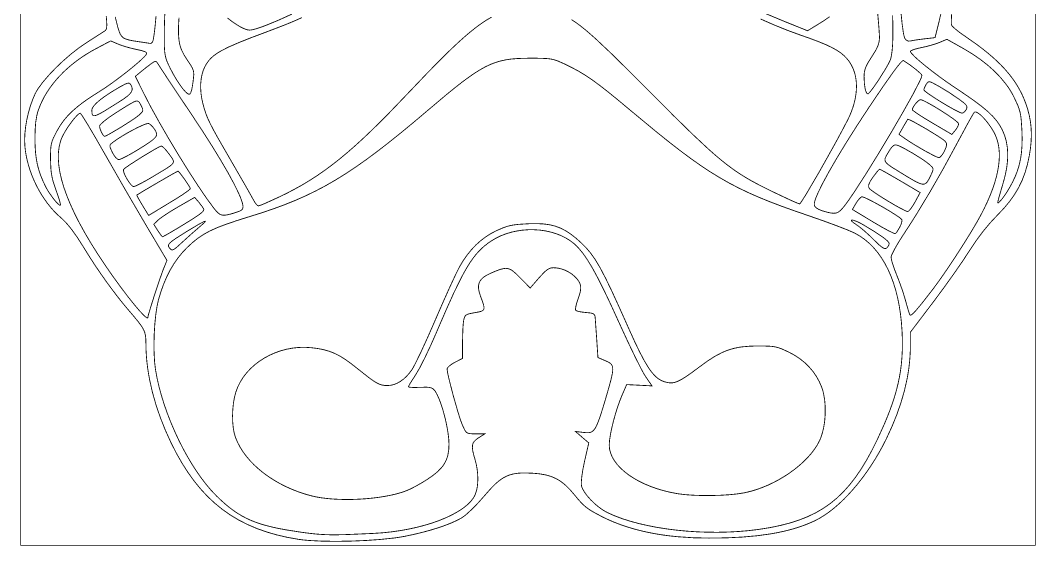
# Model space of a CAD drawing. Extents: x 0.7 to 10.2, y 2.9 to 23.1.
# Drawn here: x 0.7 to 10.23, y 13.28 to 18.21 of the extents above; entities that cross this region are included whole.
import ezdxf

# ---------------------------------------------------------------- set-up
doc = ezdxf.new("R2010")
doc.units = 0
doc.layers.get('0').update_dxf_attribs({"linetype": 'CONTINUOUS'})

msp = doc.modelspace()

# ---------------------------------------------------------------- linework, layer by layer
at = {"color": 1, "const_width": 0.00787}
for points in [[(0.70421, 23.1358), (0.70421, 13.2875), (10.2264, 13.2875), (10.2264, 23.1358), (0.70421, 23.1358)], [(1.54829, 18.0185), (1.41347, 17.9472), (1.36415, 17.92), (1.31657, 17.8913), (1.27078, 17.861), (1.22683, 17.8294), (1.18484, 17.7965), (1.14486, 17.7626), (1.10693, 17.7274), (1.07118, 17.6913), (1.0376, 17.654), (1.00635, 17.6158), (0.97743, 17.5769), (0.9509, 17.5372), (0.92692, 17.4968), (0.90549, 17.4558), (0.88672, 17.4144), (0.87066, 17.3724), (0.86236, 17.3463), (0.85541, 17.3185), (0.84516, 17.2572), (0.83952, 17.1843), (0.83789, 17.0958), (0.8393, 17.03), (0.84332, 16.9694), (0.85032, 16.9132), (0.86046, 16.8596), (0.87408, 16.8079), (0.89149, 16.7564), (0.91292, 16.7042), (0.93869, 16.6499), (0.95486, 16.6206), (0.97428, 16.5897), (1.01704, 16.531), (1.03743, 16.5069), (1.05512, 16.4886), (1.06868, 16.4782), (1.07346, 16.4765), (1.07661, 16.4775), (1.07726, 16.4818), (1.0759, 16.4911), (1.06782, 16.5222), (1.05382, 16.5663), (1.03516, 16.6186), (1.01085, 16.6904), (1.00212, 16.7235), (0.99539, 16.756), (0.9904, 16.7892), (0.98693, 16.8244), (0.98389, 16.9056), (0.98465, 16.9928), (0.98725, 17.0251), (0.99208, 17.0535), (0.99962, 17.0801), (1.01052, 17.1074), (1.04438, 17.1739), (1.07384, 17.2237), (1.10699, 17.2706), (1.1448, 17.3154), (1.1881, 17.359), (1.2379, 17.4022), (1.29508, 17.4461), (1.36057, 17.4913), (1.43522, 17.5388), (1.49696, 17.5786), (1.56538, 17.6264), (1.63633, 17.6789), (1.70568, 17.7324), (1.76926, 17.784), (1.82297, 17.8304), (1.86253, 17.8681), (1.87576, 17.8826), (1.8839, 17.8937), (1.88612, 17.9001), (1.88499, 17.9061), (1.88021, 17.9115), (1.87153, 17.9168), (1.84164, 17.9271), (1.79329, 17.9379), (1.74724, 17.9482), (1.69894, 17.9611), (1.65419, 17.975), (1.6186, 17.9883), (1.54829, 18.0185)], [(9.39703, 18.0338), (9.32975, 18.0051), (9.29542, 17.9922), (9.25163, 17.9787), (9.20404, 17.9661), (9.15831, 17.9561), (9.11783, 17.9469), (9.08475, 17.9372), (9.06233, 17.9279), (9.05626, 17.9239), (9.05414, 17.9204), (9.05675, 17.9132), (9.06435, 17.9024), (9.09299, 17.8722), (9.13699, 17.8324), (9.19331, 17.7854), (9.25879, 17.7337), (9.3304, 17.6799), (9.40517, 17.6264), (9.47993, 17.5756), (9.57769, 17.51), (9.65956, 17.4524), (9.72732, 17.4011), (9.78276, 17.3544), (9.82775, 17.3108), (9.86404, 17.2686), (9.89339, 17.2263), (9.91764, 17.1821), (9.93896, 17.1311), (9.95443, 17.0772), (9.96414, 17.0201), (9.96804, 16.96), (9.96614, 16.8968), (9.9585, 16.8304), (9.94504, 16.761), (9.92578, 16.6882), (9.88894, 16.5633), (9.87933, 16.5274), (9.87537, 16.5064), (9.87549, 16.5008), (9.87696, 16.4985), (9.87972, 16.4989), (9.88385, 16.5018), (9.91297, 16.5342), (9.93528, 16.5635), (9.96153, 16.6033), (9.98856, 16.6483), (10.013, 16.6932), (10.0384, 16.7472), (10.0593, 16.8011), (10.0759, 16.8561), (10.0884, 16.9132), (10.097, 16.9733), (10.1018, 17.0375), (10.1031, 17.1067), (10.1009, 17.1818), (10.0943, 17.28), (10.0895, 17.3179), (10.0829, 17.3514), (10.0738, 17.3832), (10.0618, 17.4156), (10.0264, 17.4921), (10.0098, 17.5235), (9.99138, 17.5547), (9.97097, 17.5857), (9.94878, 17.6164), (9.89903, 17.6765), (9.84244, 17.7351), (9.77935, 17.7915), (9.71007, 17.8456), (9.63504, 17.8969), (9.55453, 17.9453), (9.39703, 18.0338)], [(1.97021, 17.8269), (1.96349, 17.8258), (1.95508, 17.8221), (1.93099, 17.8064), (1.88493, 17.7718), (1.83419, 17.731), (1.78011, 17.6856), (1.85883, 17.5265), (1.92426, 17.4003), (2.00319, 17.2575), (2.09125, 17.105), (2.18419, 16.9503), (2.27761, 16.8), (2.36719, 16.6617), (2.44868, 16.5419), (2.51768, 16.4482), (2.53803, 16.4232), (2.55615, 16.4047), (2.57378, 16.3921), (2.59256, 16.3851), (2.61415, 16.3833), (2.64025, 16.3864), (2.67253, 16.3939), (2.71267, 16.4056), (2.75444, 16.4199), (2.76844, 16.4267), (2.77854, 16.4336), (2.78521, 16.4414), (2.78896, 16.4503), (2.79021, 16.4607), (2.78956, 16.4732), (2.78543, 16.4947), (2.77729, 16.5214), (2.76519, 16.5533), (2.74929, 16.59), (2.70665, 16.6771), (2.65044, 16.7807), (2.58165, 16.899), (2.50136, 17.0303), (2.41058, 17.1726), (2.31044, 17.3242), (2.09407, 17.6475), (1.99283, 17.8021), (1.98122, 17.8203), (1.97597, 17.825), (1.97021, 17.8269)], [(5.54497, 17.8561), (5.47575, 17.8561), (5.41476, 17.8551), (5.3585, 17.8526), (5.30599, 17.8481), (5.25624, 17.8408), (5.20833, 17.8304), (5.16135, 17.8165), (5.11431, 17.7985), (5.06629, 17.776), (5.01633, 17.7483), (4.96349, 17.7153), (4.90679, 17.6761), (4.84532, 17.6307), (4.77815, 17.5781), (4.70432, 17.5182), (4.53293, 17.374), (4.40229, 17.2636), (4.27983, 17.1625), (4.1645, 17.0699), (4.05528, 16.9851), (3.95122, 16.9079), (3.85129, 16.8374), (3.7545, 16.7731), (3.65983, 16.7143), (3.56629, 16.6604), (3.47282, 16.6111), (3.37853, 16.5654), (3.28233, 16.5228), (3.18321, 16.4829), (3.08018, 16.4449), (2.97228, 16.4082), (2.8585, 16.3724), (2.73622, 16.3342), (2.63482, 16.2999), (2.55063, 16.2678), (2.48019, 16.2361), (2.41992, 16.2031), (2.36621, 16.1669), (2.31554, 16.1261), (2.26432, 16.0785), (2.22006, 16.0318), (2.17904, 15.9811), (2.14122, 15.9268), (2.1065, 15.8683), (2.07482, 15.8057), (2.04617, 15.7389), (2.0204, 15.6676), (1.99756, 15.5919), (1.98324, 15.5274), (1.97163, 15.4499), (1.96294, 15.3633), (1.95731, 15.2718), (1.95497, 15.1793), (1.956, 15.0897), (1.96067, 15.0072), (1.96907, 14.9354), (1.98367, 14.8558), (2.00233, 14.7746), (2.02474, 14.6922), (2.05067, 14.609), (2.07981, 14.5257), (2.11203, 14.4428), (2.14697, 14.3606), (2.1844, 14.28), (2.22407, 14.2011), (2.26574, 14.125), (2.30914, 14.0517), (2.354, 13.9819), (2.40013, 13.9162), (2.44715, 13.8551), (2.49496, 13.7991), (2.54318, 13.7487), (2.58333, 13.7103), (2.6225, 13.6753), (2.66124, 13.6432), (2.69988, 13.614), (2.73904, 13.5875), (2.77914, 13.5633), (2.82064, 13.5413), (2.86404, 13.5214), (2.90989, 13.5032), (2.95856, 13.4867), (3.01058, 13.4716), (3.0664, 13.4576), (3.12657, 13.4447), (3.19157, 13.4325), (3.33778, 13.4096), (3.4101, 13.4), (3.47532, 13.3928), (3.53879, 13.3882), (3.60585, 13.3859), (3.68186, 13.3859), (3.77219, 13.3881), (4.01719, 13.3988), (4.10238, 13.4046), (4.18631, 13.4134), (4.26839, 13.4252), (4.34831, 13.4397), (4.42557, 13.4568), (4.49968, 13.4763), (4.57026, 13.4979), (4.63678, 13.5217), (4.69889, 13.5474), (4.75603, 13.5747), (4.80783, 13.6035), (4.85385, 13.6337), (4.89356, 13.6651), (4.9266, 13.6975), (4.95242, 13.7307), (4.96251, 13.7476), (4.97065, 13.7647), (4.98128, 13.7964), (4.98882, 13.8327), (4.99322, 13.8724), (4.99451, 13.9147), (4.99268, 13.9586), (4.98774, 14.0031), (4.97971, 14.0471), (4.96864, 14.0899), (4.95578, 14.1347), (4.94732, 14.1714), (4.94342, 14.2011), (4.94433, 14.2254), (4.95025, 14.2456), (4.96143, 14.2629), (4.97797, 14.2787), (5.00011, 14.2944), (5.05903, 14.3322), (4.97233, 14.3324), (4.92182, 14.334), (4.905, 14.3374), (4.89193, 14.3438), (4.88108, 14.354), (4.8711, 14.3693), (4.84814, 14.4189), (4.83154, 14.4632), (4.81049, 14.5287), (4.76324, 14.6928), (4.72282, 14.8503), (4.71035, 14.9081), (4.70572, 14.9413), (4.70719, 14.9469), (4.71143, 14.9539), (4.727, 14.9697), (4.75006, 14.9868), (4.77815, 15.0031), (4.85064, 15.0401), (4.85064, 15.1915), (4.85389, 15.3147), (4.85742, 15.3649), (4.86176, 15.3983), (4.86567, 15.4154), (4.87039, 15.4289), (4.87685, 15.4394), (4.88585, 15.4476), (4.89839, 15.454), (4.91531, 15.4594), (4.96593, 15.4693), (5.00011, 15.4753), (5.02522, 15.4817), (5.04199, 15.4901), (5.04736, 15.4956), (5.05089, 15.5022), (5.05257, 15.5101), (5.05257, 15.5199), (5.04758, 15.5444), (5.03662, 15.5779), (5.02018, 15.6218), (5.00749, 15.6611), (5.00119, 15.6957), (5.00054, 15.7114), (5.00157, 15.7263), (5.00433, 15.7401), (5.0089, 15.7532), (5.01519, 15.7656), (5.02333, 15.7774), (5.03326, 15.7885), (5.04514, 15.7992), (5.07454, 15.819), (5.11182, 15.8378), (5.16456, 15.8604), (5.20682, 15.8758), (5.24132, 15.8839), (5.25651, 15.8849), (5.27072, 15.8839), (5.28435, 15.8808), (5.29775, 15.8757), (5.31114, 15.8683), (5.32497, 15.8587), (5.35519, 15.8328), (5.39106, 15.7974), (5.48589, 15.7007), (5.56853, 15.7958), (5.61068, 15.8415), (5.62842, 15.8581), (5.64453, 15.8708), (5.65956, 15.8801), (5.67393, 15.8864), (5.68815, 15.8899), (5.70269, 15.8908), (5.72879, 15.8896), (5.7551, 15.8856), (5.78136, 15.879), (5.80713, 15.87), (5.83214, 15.8586), (5.85601, 15.8453), (5.87836, 15.83), (5.89893, 15.8128), (5.9221, 15.7894), (5.93961, 15.7671), (5.95167, 15.745), (5.95844, 15.7218), (5.96001, 15.6968), (5.95665, 15.6688), (5.94851, 15.6368), (5.93571, 15.6001), (5.92285, 15.5621), (5.9145, 15.5287), (5.91135, 15.5038), (5.91194, 15.4956), (5.91417, 15.4908), (5.92622, 15.4849), (5.94835, 15.479), (5.97743, 15.4742), (6.01019, 15.4708), (6.051, 15.4665), (6.06543, 15.4633), (6.07644, 15.4592), (6.08453, 15.4539), (6.09011, 15.4472), (6.09358, 15.439), (6.09538, 15.4289), (6.11029, 15.2206), (6.12164, 15.0483), (6.19276, 15.0181), (6.2225, 15.0042), (6.23415, 14.9968), (6.24371, 14.9887), (6.25114, 14.9794), (6.25651, 14.9683), (6.25971, 14.9551), (6.26079, 14.9392), (6.25976, 14.9203), (6.25662, 14.8976), (6.24403, 14.8399), (6.22299, 14.7624), (6.19353, 14.6614), (6.16271, 14.559), (6.13721, 14.4804), (6.11518, 14.4228), (6.10482, 14.4011), (6.09461, 14.3833), (6.08431, 14.3694), (6.07357, 14.3589), (6.06228, 14.3513), (6.05013, 14.3463), (6.03689, 14.3438), (6.02235, 14.3429), (5.98822, 14.3456), (5.91058, 14.355), (5.97314, 14.3012), (6.03569, 14.2476), (5.99588, 14.0744), (5.9809, 14.0013), (5.9706, 13.9349), (5.96571, 13.8813), (5.9656, 13.8611), (5.96712, 13.8463), (5.97108, 13.8323), (5.97749, 13.8169), (5.99685, 13.7836), (6.02354, 13.7479), (6.05604, 13.7117), (6.09272, 13.6764), (6.13189, 13.6438), (6.17204, 13.6155), (6.21158, 13.5933), (6.27647, 13.5645), (6.34711, 13.5379), (6.42296, 13.5136), (6.50347, 13.4918), (6.58811, 13.4723), (6.67626, 13.4553), (6.76742, 13.4409), (6.86094, 13.429), (6.95643, 13.4199), (7.05322, 13.4135), (7.15076, 13.4099), (7.24858, 13.4093), (7.34603, 13.4115), (7.4426, 13.4167), (7.53771, 13.4249), (7.63081, 13.4362), (7.73514, 13.4528), (7.83279, 13.4729), (7.92432, 13.4965), (8.01004, 13.524), (8.0905, 13.5559), (8.16596, 13.5923), (8.23703, 13.6338), (8.30399, 13.6804), (8.36735, 13.7327), (8.42746, 13.7908), (8.48486, 13.8551), (8.53987, 13.9261), (8.59293, 14.0038), (8.64453, 14.0888), (8.69504, 14.1812), (8.7449, 14.2815), (8.81011, 14.425), (8.83832, 14.4925), (8.86367, 14.5578), (8.88628, 14.6211), (8.90625, 14.6829), (8.92361, 14.7435), (8.93842, 14.8031), (8.95085, 14.8621), (8.96094, 14.921), (8.96869, 14.98), (8.97428, 15.0394), (8.97775, 15.0997), (8.97922, 15.1614), (8.97874, 15.2244), (8.97635, 15.2894), (8.97043, 15.3746), (8.96137, 15.4567), (8.94917, 15.5354), (8.93392, 15.6107), (8.91569, 15.6828), (8.89447, 15.751), (8.87033, 15.8157), (8.84332, 15.8767), (8.81347, 15.9336), (8.78082, 15.9868), (8.7455, 16.0358), (8.70742, 16.0807), (8.66678, 16.1212), (8.62349, 16.1575), (8.57769, 16.1894), (8.52935, 16.2167), (8.46397, 16.2453), (8.36003, 16.2857), (8.23193, 16.3326), (8.09386, 16.3807), (7.9655, 16.4249), (7.84711, 16.4672), (7.73725, 16.509), (7.63444, 16.5508), (7.53733, 16.5935), (7.44433, 16.6379), (7.35411, 16.6849), (7.26519, 16.7354), (7.17611, 16.7901), (7.08544, 16.8503), (6.99169, 16.9162), (6.8935, 16.9892), (6.78939, 17.07), (6.6779, 17.1592), (6.42697, 17.3669), (6.31603, 17.4594), (6.22185, 17.5361), (6.14094, 17.5992), (6.06982, 17.6515), (6.00499, 17.6951), (5.94293, 17.7328), (5.88015, 17.7669), (5.81315, 17.8), (5.74924, 17.8286), (5.72217, 17.8383), (5.69531, 17.8456), (5.66644, 17.8504), (5.63325, 17.8536), (5.54497, 17.8561)], [(8.98757, 17.8344), (8.98286, 17.8328), (8.97607, 17.8276), (8.95649, 17.8071), (8.92865, 17.7729), (8.89253, 17.7247), (8.79471, 17.5862), (8.66217, 17.3901), (8.5529, 17.2235), (8.45335, 17.0661), (8.36507, 16.921), (8.28982, 16.7908), (8.22917, 16.679), (8.18489, 16.5882), (8.16943, 16.5515), (8.15864, 16.5214), (8.15278, 16.4979), (8.15201, 16.4817), (8.1544, 16.4732), (8.1589, 16.465), (8.16553, 16.4574), (8.17426, 16.4499), (8.19792, 16.4363), (8.22971, 16.4243), (8.27317, 16.4117), (8.30821, 16.404), (8.33686, 16.4017), (8.34939, 16.4028), (8.36106, 16.4054), (8.37207, 16.4097), (8.38276, 16.4158), (8.40397, 16.4336), (8.4266, 16.4592), (8.45269, 16.4933), (8.4916, 16.5482), (8.53711, 16.6157), (8.6429, 16.7801), (8.76004, 16.9696), (8.87842, 17.1672), (8.98796, 17.3556), (9.0785, 17.5178), (9.14008, 17.6367), (9.15679, 17.6746), (9.16243, 17.6953), (9.15788, 17.7035), (9.14546, 17.7167), (9.10292, 17.7533), (9.04688, 17.7957), (8.98926, 17.834), (8.98757, 17.8344)], [(9.22993, 17.6357), (9.22222, 17.6339), (9.21576, 17.6293), (9.20313, 17.6119), (9.18744, 17.5817), (9.18272, 17.5685), (9.18099, 17.5587), (9.18463, 17.5531), (9.19493, 17.5438), (9.23199, 17.5164), (9.28494, 17.4814), (9.34674, 17.4428), (9.4101, 17.4051), (9.46789, 17.3728), (9.51297, 17.3499), (9.52849, 17.3435), (9.53814, 17.3411), (9.54818, 17.3436), (9.55914, 17.3508), (9.56976, 17.3617), (9.57872, 17.3751), (9.58339, 17.3857), (9.58513, 17.3954), (9.58344, 17.405), (9.5779, 17.4151), (9.56803, 17.4264), (9.55339, 17.4396), (9.50771, 17.4742), (9.41613, 17.5356), (9.32167, 17.5929), (9.26156, 17.6256), (9.24311, 17.6333), (9.22993, 17.6357)], [(1.7161, 17.6226), (1.7029, 17.6204), (1.68522, 17.6136), (1.63183, 17.5851), (1.57215, 17.5496), (1.51997, 17.5163), (1.47532, 17.4851), (1.43853, 17.4567), (1.40961, 17.4306), (1.38873, 17.4072), (1.37614, 17.3867), (1.37294, 17.3775), (1.37191, 17.369), (1.37283, 17.3425), (1.37457, 17.3325), (1.37755, 17.3249), (1.38211, 17.3196), (1.38873, 17.3168), (1.39762, 17.3168), (1.40918, 17.3194), (1.44168, 17.3336), (1.48899, 17.3601), (1.63917, 17.4539), (1.67632, 17.4785), (1.70551, 17.5003), (1.72711, 17.52), (1.74149, 17.5383), (1.74914, 17.5558), (1.75043, 17.5732), (1.74588, 17.5911), (1.73574, 17.6104), (1.72743, 17.6194), (1.72228, 17.6218), (1.7161, 17.6226)], [(1.79417, 17.4549), (1.78282, 17.4528), (1.76856, 17.4474), (1.72846, 17.4261), (1.66889, 17.3896), (1.58479, 17.336), (1.53028, 17.2992), (1.48562, 17.2649), (1.45546, 17.2371), (1.44726, 17.2269), (1.44439, 17.2197), (1.44581, 17.2067), (1.44971, 17.1915), (1.46267, 17.1597), (1.47846, 17.1338), (1.486, 17.1258), (1.49251, 17.1231), (1.5076, 17.1296), (1.54064, 17.1475), (1.64139, 17.2064), (1.75071, 17.2761), (1.79312, 17.3057), (1.81956, 17.3267), (1.84088, 17.3481), (1.84668, 17.3571), (1.8495, 17.3657), (1.84933, 17.3751), (1.84636, 17.386), (1.83251, 17.4157), (1.81711, 17.4429), (1.80914, 17.451), (1.79921, 17.4547), (1.79417, 17.4549)], [(9.14947, 17.4672), (9.14014, 17.4643), (9.12858, 17.4561), (9.11583, 17.4442), (9.10303, 17.4297), (9.09114, 17.414), (9.08138, 17.3985), (9.07471, 17.3844), (9.07226, 17.3731), (9.07601, 17.3681), (9.08692, 17.3592), (9.12679, 17.3312), (9.18588, 17.2936), (9.25797, 17.2503), (9.44368, 17.1411), (9.47537, 17.1793), (9.48768, 17.1961), (9.49778, 17.2136), (9.50461, 17.2294), (9.50711, 17.2419), (9.50353, 17.2485), (9.49333, 17.2586), (9.45671, 17.2875), (9.40419, 17.324), (9.34289, 17.3637), (9.27974, 17.4024), (9.22174, 17.4354), (9.176, 17.4586), (9.15989, 17.465), (9.14947, 17.4672)], [(1.26242, 17.3404), (1.257, 17.339), (1.25005, 17.3347), (1.23215, 17.3187), (1.21023, 17.2947), (1.18598, 17.2646), (1.16092, 17.2304), (1.13661, 17.1944), (1.11464, 17.1582), (1.09652, 17.1244), (1.08648, 17.1017), (1.07785, 17.0779), (1.06505, 17.0274), (1.05805, 16.9728), (1.05691, 16.9143), (1.06152, 16.8519), (1.07189, 16.7857), (1.08805, 16.7158), (1.10997, 16.6421), (1.13759, 16.5647), (1.1709, 16.4837), (1.20991, 16.3992), (1.25456, 16.311), (1.3049, 16.2196), (1.36089, 16.1246), (1.42247, 16.0263), (1.48969, 15.9247), (1.56364, 15.8179), (1.63628, 15.7175), (1.70508, 15.6264), (1.76725, 15.5481), (1.82021, 15.4856), (1.86128, 15.4422), (1.87657, 15.4289), (1.88786, 15.4214), (1.89492, 15.4203), (1.89669, 15.4222), (1.89735, 15.426), (1.90213, 15.4474), (1.91504, 15.4922), (1.95632, 15.6244), (2.00353, 15.7676), (2.03896, 15.8665), (2.07661, 15.9599), (1.88422, 16.2832), (1.68744, 16.6194), (1.48449, 16.9735), (1.40278, 17.116), (1.33371, 17.2326), (1.28451, 17.3115), (1.26959, 17.3329), (1.26242, 17.3404)], [(9.66183, 17.3522), (9.65722, 17.351), (9.65354, 17.3485), (9.63585, 17.3204), (9.59972, 17.2565), (9.49328, 17.0596), (9.36604, 16.8254), (9.23882, 16.6032), (9.11285, 16.3949), (9.05072, 16.2965), (8.98947, 16.2026), (8.94422, 16.1315), (8.90717, 16.0675), (8.88211, 16.0176), (8.87532, 16.0001), (8.87294, 15.9887), (8.87728, 15.9633), (8.88906, 15.9226), (8.90647, 15.8721), (8.92774, 15.8175), (8.95122, 15.7572), (8.97472, 15.6915), (8.9955, 15.6281), (9.01085, 15.5751), (9.0339, 15.4928), (9.04324, 15.464), (9.04947, 15.449), (9.05197, 15.4465), (9.05556, 15.4458), (9.06597, 15.4504), (9.08149, 15.4632), (9.10281, 15.4854), (9.16575, 15.5608), (9.26064, 15.6829), (9.31478, 15.7562), (9.37532, 15.8422), (9.43946, 15.9369), (9.50444, 16.036), (9.56749, 16.1349), (9.62592, 16.2294), (9.67692, 16.3157), (9.71772, 16.3892), (9.74946, 16.4511), (9.778, 16.5117), (9.80328, 16.5707), (9.82531, 16.6278), (9.84407, 16.6832), (9.85965, 16.7369), (9.8719, 16.7889), (9.88092, 16.8389), (9.88667, 16.8871), (9.88917, 16.9333), (9.88835, 16.9776), (9.88428, 17.0199), (9.87685, 17.0601), (9.86615, 17.0983), (9.85215, 17.1344), (9.83485, 17.1683), (9.81218, 17.205), (9.78803, 17.2396), (9.76324, 17.2711), (9.73876, 17.2986), (9.7155, 17.3214), (9.69433, 17.3386), (9.67617, 17.3492), (9.66846, 17.3517), (9.66183, 17.3522)], [(9.03082, 17.2839), (9.02919, 17.2835), (8.98589, 17.2096), (8.94732, 17.1422), (9.00022, 17.1046), (9.03933, 17.0781), (9.08567, 17.0488), (9.18608, 16.9897), (9.27387, 16.9428), (9.30436, 16.9289), (9.3214, 16.9238), (9.32667, 16.925), (9.33274, 16.9286), (9.34657, 16.9421), (9.361, 16.9619), (9.37446, 16.9863), (9.38846, 17.0187), (9.39404, 17.0421), (9.39378, 17.0515), (9.3915, 17.0601), (9.38112, 17.0767), (9.36019, 17.0939), (9.31982, 17.1211), (9.2066, 17.1907), (9.09304, 17.2551), (9.05231, 17.2758), (9.03082, 17.2839)], [(1.9024, 17.2443), (1.882, 17.2403), (1.84912, 17.2276), (1.80713, 17.2086), (1.75922, 17.1843), (1.70876, 17.1568), (1.6589, 17.1275), (1.61307, 17.0985), (1.57438, 17.0713), (1.55078, 17.0518), (1.54449, 17.0436), (1.54183, 17.0349), (1.54253, 17.0244), (1.54656, 17.0114), (1.56412, 16.9725), (1.57883, 16.9464), (1.59521, 16.9253), (1.61133, 16.9108), (1.61865, 16.9069), (1.62511, 16.9056), (1.63396, 16.9075), (1.64794, 16.9126), (1.68853, 16.9319), (1.7411, 16.9606), (1.80003, 16.9953), (1.86247, 17.0342), (1.91004, 17.0656), (1.94413, 17.091), (1.9661, 17.1119), (1.97304, 17.1215), (1.97749, 17.1304), (1.9796, 17.1393), (1.9796, 17.1481), (1.9739, 17.1665), (1.96181, 17.1874), (1.94797, 17.2061), (1.93267, 17.2231), (1.91781, 17.2361), (1.90522, 17.2438), (1.9024, 17.2443)], [(2.02425, 17.0325), (2.00319, 17.0239), (1.96143, 17.0012), (1.84375, 16.9311), (1.72771, 16.8567), (1.68793, 16.8289), (1.66965, 16.8131), (1.66803, 16.8074), (1.66846, 16.7994), (1.67443, 16.7781), (1.68588, 16.7519), (1.70107, 16.7237), (1.71826, 16.6968), (1.73562, 16.6739), (1.75157, 16.6579), (1.7584, 16.6535), (1.76421, 16.6519), (1.7851, 16.6589), (1.82476, 16.6782), (1.87744, 16.7065), (1.93756, 16.7411), (2.07124, 16.8213), (2.109, 16.8471), (2.12158, 16.8578), (2.13037, 16.8675), (2.13564, 16.8767), (2.13764, 16.8856), (2.13672, 16.8946), (2.13308, 16.9043), (2.11892, 16.9267), (2.0975, 16.9558), (2.0746, 16.9856), (2.05311, 17.01), (2.03554, 17.0264), (2.02897, 17.0308), (2.02425, 17.0325)], [(8.91553, 17.0431), (8.90782, 17.0424), (8.90028, 17.0396), (8.8851, 17.0279), (8.86817, 17.0067), (8.84776, 16.9744), (8.82964, 16.9437), (8.81836, 16.9197), (8.81586, 16.9092), (8.81592, 16.8993), (8.81862, 16.8897), (8.82437, 16.8799), (8.83333, 16.8696), (8.84581, 16.8585), (8.88232, 16.8324), (9.00885, 16.7546), (9.06776, 16.7194), (9.11328, 16.6943), (9.14794, 16.6793), (9.16194, 16.6756), (9.17415, 16.6743), (9.18489, 16.6756), (9.1945, 16.6796), (9.20324, 16.686), (9.21143, 16.6947), (9.22749, 16.7201), (9.24511, 16.7558), (9.26243, 16.7944), (9.26617, 16.8078), (9.26644, 16.8185), (9.26303, 16.8283), (9.25575, 16.8381), (9.22868, 16.8628), (9.20193, 16.8836), (9.1659, 16.9086), (9.07878, 16.9633), (8.99219, 17.0122), (8.95697, 17.0297), (8.93121, 17.0401), (8.91553, 17.0431)], [(2.17953, 16.7969), (2.11789, 16.7632), (1.98801, 16.6882), (1.85736, 16.6115), (1.79372, 16.5724), (1.79671, 16.5635), (1.80778, 16.5422), (1.84717, 16.4751), (1.90462, 16.3817), (1.96892, 16.4201), (2.16461, 16.5389), (2.2156, 16.5713), (2.25738, 16.5997), (2.28558, 16.6214), (2.29324, 16.6286), (2.29596, 16.6329), (2.29139, 16.6446), (2.27929, 16.6651), (2.24192, 16.7207), (2.20242, 16.7735), (2.18772, 16.7904), (2.17953, 16.7969)], [(8.76519, 16.8146), (8.75717, 16.8086), (8.74262, 16.7925), (8.70242, 16.7397), (8.67817, 16.7028), (8.66499, 16.6749), (8.66222, 16.6636), (8.66189, 16.6536), (8.6639, 16.6444), (8.66808, 16.636), (8.67481, 16.6286), (8.68744, 16.6182), (8.72721, 16.5897), (8.78088, 16.5547), (8.84185, 16.5171), (8.90364, 16.4806), (8.95969, 16.4493), (9.00353, 16.4272), (9.01882, 16.4208), (9.0286, 16.4182), (9.03358, 16.4196), (9.04015, 16.4246), (9.05692, 16.4432), (9.07667, 16.4714), (9.09717, 16.506), (9.146, 16.5957), (8.96061, 16.7054), (8.82676, 16.7826), (8.78375, 16.8061), (8.76519, 16.8146)], [(2.33664, 16.5507), (2.18494, 16.4636), (2.12289, 16.4267), (2.06597, 16.3906), (2.02061, 16.3594), (1.99306, 16.3375), (1.9529, 16.2986), (1.99029, 16.2397), (2.01893, 16.1982), (2.0294, 16.1854), (2.03532, 16.1808), (2.08182, 16.2056), (2.183, 16.2651), (2.29785, 16.3356), (2.37169, 16.3842), (2.39529, 16.4017), (2.41108, 16.4157), (2.41997, 16.4264), (2.42275, 16.4347), (2.41938, 16.4449), (2.4101, 16.4607), (2.37972, 16.5007), (2.33664, 16.5507)], [(8.60015, 16.5567), (8.59717, 16.5564), (8.58567, 16.5486), (8.5714, 16.5338), (8.55626, 16.5143), (8.54204, 16.4922), (8.51014, 16.4372), (8.70486, 16.3197), (8.78162, 16.2747), (8.84651, 16.2392), (8.89279, 16.2167), (8.90685, 16.2114), (8.91363, 16.2108), (8.92122, 16.2183), (8.93164, 16.2326), (8.95535, 16.2731), (8.96539, 16.2951), (8.97217, 16.3156), (8.9751, 16.3321), (8.97364, 16.3422), (8.96664, 16.3499), (8.95356, 16.3604), (8.91254, 16.3886), (8.85726, 16.4232), (8.79438, 16.4601), (8.73053, 16.4957), (8.67242, 16.5263), (8.62674, 16.5478), (8.61063, 16.554), (8.60015, 16.5567)], [(2.43593, 16.3269), (2.43028, 16.326), (2.41986, 16.3218), (2.38499, 16.3039), (2.25971, 16.2293), (2.16135, 16.1668), (2.12967, 16.1446), (2.10801, 16.1268), (2.09532, 16.1124), (2.09039, 16.1003), (2.09196, 16.0893), (2.0989, 16.0783), (2.10856, 16.0674), (2.11708, 16.0601), (2.12608, 16.0576), (2.1371, 16.0606), (2.15158, 16.0694), (2.17106, 16.0853), (2.23133, 16.1401), (2.31808, 16.2183), (2.39615, 16.2856), (2.43001, 16.3157), (2.43642, 16.3238), (2.43707, 16.3258), (2.43593, 16.3269)], [(5.54579, 16.3049), (5.46463, 16.3033), (5.37104, 16.2971), (5.33376, 16.2925), (5.30051, 16.2864), (5.26937, 16.2785), (5.23856, 16.2682), (5.17068, 16.2392), (5.1186, 16.2121), (5.06896, 16.1807), (5.02175, 16.1449), (4.97706, 16.1047), (4.93489, 16.0604), (4.8954, 16.0119), (4.85856, 15.9594), (4.82449, 15.9028), (4.78717, 15.8288), (4.73161, 15.7096), (4.66531, 15.5618), (4.59571, 15.4018), (4.52681, 15.2443), (4.46229, 15.1036), (4.4094, 14.995), (4.3896, 14.9575), (4.37538, 14.9337), (4.35026, 14.9003), (4.32374, 14.8708), (4.296, 14.8454), (4.26736, 14.8243), (4.23796, 14.8078), (4.20801, 14.7957), (4.17774, 14.7883), (4.14735, 14.7858), (4.12011, 14.7867), (4.09506, 14.7907), (4.06976, 14.7989), (4.04189, 14.8125), (4.00906, 14.8333), (3.96897, 14.8622), (3.85732, 14.9504), (3.79899, 14.996), (3.74576, 15.0338), (3.69581, 15.0644), (3.64725, 15.0888), (3.59825, 15.1078), (3.54688, 15.1222), (3.49137, 15.1331), (3.42979, 15.1408), (3.37142, 15.1443), (3.31342, 15.1431), (3.25608, 15.1369), (3.19971, 15.1264), (3.14464, 15.1117), (3.09131, 15.0928), (3.03993, 15.0701), (2.99089, 15.0436), (2.9445, 15.0139), (2.90115, 14.9807), (2.86117, 14.9444), (2.82482, 14.9053), (2.79253, 14.8636), (2.76454, 14.8192), (2.74132, 14.7728), (2.72308, 14.724), (2.71001, 14.674), (2.70057, 14.6194), (2.69467, 14.5621), (2.69233, 14.5039), (2.69362, 14.4468), (2.69851, 14.3926), (2.70708, 14.3433), (2.71929, 14.3008), (2.73813, 14.2556), (2.76118, 14.2111), (2.78836, 14.1675), (2.81933, 14.125), (2.85406, 14.0839), (2.89231, 14.0439), (2.93386, 14.0056), (2.97851, 13.9689), (3.02615, 13.934), (3.0765, 13.9011), (3.12944, 13.8702), (3.18479, 13.8416), (3.24229, 13.8154), (3.30181, 13.7918), (3.36317, 13.7708), (3.42617, 13.7526), (3.47331, 13.7418), (3.52447, 13.7329), (3.579, 13.726), (3.63633, 13.7211), (3.69586, 13.718), (3.757, 13.7167), (3.81912, 13.7173), (3.88167, 13.7198), (3.94407, 13.7239), (4.00564, 13.7298), (4.06581, 13.7373), (4.12403, 13.7465), (4.17969, 13.7574), (4.23215, 13.7698), (4.28087, 13.7838), (4.32519, 13.7994), (4.36621, 13.8178), (4.41753, 13.8445), (4.4726, 13.8759), (4.52496, 13.9085), (4.57656, 13.9447), (4.61925, 13.9801), (4.65375, 14.0161), (4.66808, 14.0344), (4.68061, 14.0535), (4.69135, 14.0729), (4.70042, 14.0932), (4.7079, 14.1142), (4.71382, 14.1363), (4.7214, 14.1837), (4.72379, 14.2367), (4.72131, 14.2867), (4.71425, 14.3447), (4.70329, 14.4076), (4.68907, 14.4726), (4.67236, 14.5371), (4.65381, 14.5979), (4.63406, 14.6524), (4.61382, 14.6976), (4.60081, 14.7219), (4.58854, 14.7406), (4.57531, 14.754), (4.55919, 14.7629), (4.53842, 14.7682), (4.51107, 14.7703), (4.42936, 14.7682), (4.396, 14.7676), (4.3686, 14.7686), (4.35015, 14.7713), (4.34511, 14.7731), (4.34332, 14.7751), (4.34885, 14.7876), (4.36382, 14.8135), (4.41308, 14.8901), (4.44987, 14.9533), (4.49849, 15.0488), (4.55257, 15.1632), (4.6059, 15.284), (4.69353, 15.4874), (4.76844, 15.6533), (4.83361, 15.7867), (4.8635, 15.8428), (4.89199, 15.8926), (4.91954, 15.9367), (4.94656, 15.9758), (4.97331, 16.0106), (5.00022, 16.0414), (5.02761, 16.0692), (5.05593, 16.0943), (5.0855, 16.1176), (5.11669, 16.1396), (5.16114, 16.1664), (5.20822, 16.1894), (5.25743, 16.2086), (5.30838, 16.2239), (5.36057, 16.2354), (5.41368, 16.2433), (5.46729, 16.2472), (5.52083, 16.2475), (5.574, 16.244), (5.62631, 16.2368), (5.67736, 16.2258), (5.72667, 16.2112), (5.77393, 16.1929), (5.81858, 16.1708), (5.86025, 16.1451), (5.89854, 16.1158), (5.91878, 16.0974), (5.93913, 16.0765), (5.98058, 16.0265), (6.02419, 15.9636), (6.07129, 15.8856), (6.1231, 15.79), (6.18099, 15.6746), (6.24621, 15.5372), (6.32004, 15.3756), (6.39757, 15.2071), (6.47017, 15.0558), (6.52974, 14.9382), (6.55208, 14.8974), (6.56814, 14.8711), (6.62907, 14.7825), (6.39144, 14.7947), (6.34597, 14.6899), (6.32422, 14.6354), (6.30294, 14.5742), (6.28299, 14.5092), (6.26503, 14.4433), (6.24978, 14.3793), (6.23796, 14.3201), (6.23036, 14.2686), (6.22765, 14.2276), (6.23085, 14.19), (6.24024, 14.1529), (6.25553, 14.1161), (6.27653, 14.0801), (6.30285, 14.0449), (6.33436, 14.0107), (6.37067, 13.9779), (6.41157, 13.9465), (6.45676, 13.9168), (6.50597, 13.8889), (6.55897, 13.8631), (6.61544, 13.8394), (6.67513, 13.8183), (6.73779, 13.7996), (6.80311, 13.7838), (6.87088, 13.771), (6.93799, 13.7625), (7.0159, 13.7569), (7.10086, 13.7541), (7.18901, 13.7541), (7.27675, 13.7567), (7.36019, 13.7619), (7.4356, 13.7699), (7.49929, 13.7802), (7.55431, 13.7933), (7.60943, 13.8097), (7.66422, 13.8294), (7.71843, 13.8519), (7.77169, 13.8773), (7.82374, 13.905), (7.87414, 13.935), (7.92264, 13.9672), (7.96892, 14.001), (8.01258, 14.0364), (8.05333, 14.0732), (8.09088, 14.1111), (8.12483, 14.15), (8.15494, 14.1894), (8.18078, 14.2293), (8.2021, 14.2693), (8.21326, 14.2954), (8.22314, 14.3235), (8.23904, 14.3844), (8.24972, 14.4499), (8.2551, 14.5179), (8.2551, 14.5861), (8.24957, 14.6524), (8.23856, 14.7144), (8.2309, 14.7433), (8.22179, 14.7703), (8.19928, 14.8224), (8.17204, 14.8714), (8.14019, 14.9175), (8.10389, 14.9603), (8.06332, 15), (8.01844, 15.0361), (7.96951, 15.0687), (7.91661, 15.0975), (7.84679, 15.1297), (7.81754, 15.1401), (7.78885, 15.1476), (7.7584, 15.1525), (7.72374, 15.1554), (7.63222, 15.1571), (7.54867, 15.1551), (7.47413, 15.1485), (7.43946, 15.1432), (7.40608, 15.1363), (7.37375, 15.1279), (7.34212, 15.1178), (7.31087, 15.1058), (7.27968, 15.0919), (7.21636, 15.0581), (7.14963, 15.0151), (7.07699, 14.9624), (7.00971, 14.9122), (6.95432, 14.8732), (6.90847, 14.8444), (6.86996, 14.825), (6.83658, 14.814), (6.82113, 14.8114), (6.8061, 14.8104), (6.77626, 14.8132), (6.74485, 14.8217), (6.72564, 14.829), (6.70708, 14.8383), (6.68892, 14.8497), (6.671, 14.8637), (6.65315, 14.8804), (6.63514, 14.9003), (6.61692, 14.9233), (6.59814, 14.95), (6.55849, 15.0151), (6.51471, 15.0978), (6.46544, 15.2001), (6.40913, 15.3244), (6.32374, 15.5153), (6.25288, 15.6696), (6.19358, 15.7924), (6.14274, 15.8892), (6.09744, 15.9653), (6.05474, 16.0261), (6.01156, 16.0772), (5.96496, 16.1238), (5.91351, 16.1696), (5.86453, 16.2078), (5.81674, 16.2387), (5.76867, 16.2633), (5.71897, 16.2815), (5.66618, 16.2943), (5.60889, 16.3018), (5.54579, 16.3049)], [(8.50717, 16.3382), (8.50239, 16.3375), (8.50011, 16.3356), (8.50049, 16.3322), (8.50375, 16.3274), (8.51926, 16.3136), (8.54813, 16.294), (8.58003, 16.2711), (8.62093, 16.2374), (8.66558, 16.1972), (8.70871, 16.1553), (8.75717, 16.1082), (8.79135, 16.0806), (8.80419, 16.0735), (8.81483, 16.0703), (8.82363, 16.0708), (8.831, 16.0749), (8.84028, 16.0844), (8.84782, 16.0956), (8.85292, 16.1069), (8.85482, 16.1172), (8.85118, 16.1274), (8.84028, 16.1407), (8.82194, 16.1572), (8.796, 16.1772), (8.72103, 16.2276), (8.61421, 16.2925), (8.57829, 16.3122), (8.54758, 16.3264), (8.52339, 16.335), (8.50717, 16.3382)]]:
    msp.add_lwpolyline(points, close=True, dxfattribs=at)
for points in [[(2.058, 18.3132), (2.05311, 18.1778), (2.05132, 18.0738), (2.05274, 17.9603), (2.05528, 17.9199), (2.05985, 17.8861), (2.067, 17.856), (2.07725, 17.8264), (2.09125, 17.7943), (2.10949, 17.7567), (2.13661, 17.7057), (2.16753, 17.6533), (2.1984, 17.606), (2.22547, 17.5697), (2.24804, 17.5438), (2.26611, 17.5268), (2.27371, 17.5218), (2.28043, 17.5193), (2.28646, 17.5193), (2.29183, 17.5218), (2.2966, 17.5271), (2.301, 17.535), (2.30871, 17.5596), (2.31575, 17.5958), (2.32286, 17.6446), (2.32844, 17.7), (2.32775, 17.7213), (2.324, 17.7407), (2.31668, 17.7604), (2.30518, 17.7819), (2.26768, 17.839), (2.23844, 17.8847), (2.21599, 17.9286), (2.20719, 17.951), (2.19988, 17.9742), (2.19407, 17.9985), (2.18967, 18.0246), (2.18485, 18.0829), (2.185, 18.1528), (2.18972, 18.2371)], [(8.96349, 18.3113), (8.97624, 18.1818), (8.9891, 18.0906), (8.9955, 18.061), (9.00185, 18.0432), (9.01144, 18.0301), (9.02354, 18.0211), (9.03706, 18.0167), (9.05067, 18.0175), (9.10232, 18.0268), (9.18354, 18.0376), (9.28575, 18.0492), (9.32281, 18.1975), (9.34196, 18.2813)], [(9.44146, 18.2733), (9.43826, 18.2018), (9.43847, 18.1796), (9.43994, 18.1681), (9.44439, 18.161), (9.45307, 18.1513), (9.48101, 18.1261), (9.51964, 18.0957), (9.56489, 18.0639), (9.67828, 17.9844), (9.72976, 17.9456), (9.77794, 17.9071), (9.82292, 17.8689), (9.86481, 17.831), (9.90364, 17.7931), (9.93961, 17.755), (9.97276, 17.7168), (10.0033, 17.6783), (10.0313, 17.6394), (10.0567, 17.6), (10.0798, 17.5599), (10.1007, 17.5192), (10.1194, 17.4774), (10.1361, 17.4346), (10.1557, 17.3753), (10.1707, 17.3167), (10.1814, 17.2579), (10.1877, 17.1988), (10.1897, 17.1382), (10.1875, 17.0757), (10.1811, 17.0107), (10.1705, 16.9424), (10.1529, 16.8603), (10.1307, 16.7838), (10.1033, 16.7114), (10.0701, 16.6426), (10.0308, 16.5764), (9.98481, 16.5118), (9.93169, 16.4481), (9.87099, 16.3842), (9.80306, 16.3118), (9.73514, 16.23), (9.66949, 16.1419), (9.60846, 16.0501), (9.54411, 15.9522), (9.45899, 15.8293), (9.36404, 15.6969), (9.27046, 15.571), (9.05414, 15.2858), (9.05414, 15.1581), (9.05322, 15.1067), (9.05057, 15.055), (9.04617, 15.0026), (9.03999, 14.9501), (9.03201, 14.8971), (9.02229, 14.8435), (8.99761, 14.7353), (8.96588, 14.6254), (8.92719, 14.514), (8.88146, 14.4011), (8.82872, 14.2865), (8.79531, 14.2208), (8.75993, 14.1565), (8.72271, 14.0938), (8.68392, 14.0329), (8.64367, 13.9739), (8.60211, 13.9172), (8.55957, 13.863), (8.51606, 13.8113), (8.4719, 13.7624), (8.42719, 13.7166), (8.38217, 13.6742), (8.33697, 13.6351), (8.29178, 13.5998), (8.24681, 13.5684), (8.20221, 13.541), (8.15821, 13.5179), (8.11301, 13.4974), (8.06597, 13.4785), (8.01699, 13.4609), (7.96599, 13.4447), (7.91287, 13.43), (7.85753, 13.4166), (7.79992, 13.4045), (7.73986, 13.3937), (7.61236, 13.3764), (7.47424, 13.3641), (7.32482, 13.3569), (7.16336, 13.3548), (7.01471, 13.358), (6.87315, 13.3674), (6.80501, 13.3743), (6.73861, 13.3828), (6.67383, 13.393), (6.61079, 13.4046), (6.54943, 13.4177), (6.48969, 13.4324), (6.43158, 13.4487), (6.37506, 13.4665), (6.3201, 13.4858), (6.26671, 13.5068), (6.2149, 13.5293), (6.16456, 13.5534), (6.07715, 13.5999), (6.04346, 13.6207), (6.01417, 13.6417), (5.98757, 13.6641), (5.96208, 13.6893), (5.93599, 13.7184), (5.90756, 13.753), (5.86312, 13.8052), (5.81993, 13.8484), (5.79833, 13.867), (5.77653, 13.8836), (5.75429, 13.8983), (5.73144, 13.9112), (5.70785, 13.9226), (5.68326, 13.9324), (5.65756, 13.9407), (5.63049, 13.9476), (5.57172, 13.9578), (5.50543, 13.9636), (5.42996, 13.9658), (5.3966, 13.9649), (5.36561, 13.9624), (5.33669, 13.9581), (5.30951, 13.9519), (5.28369, 13.9436), (5.25885, 13.9332), (5.23465, 13.9204), (5.21078, 13.9049), (5.18679, 13.8867), (5.16243, 13.8654), (5.11106, 13.8138), (5.05376, 13.7484), (4.99582, 13.6832), (4.93674, 13.623), (4.8834, 13.5745), (4.86111, 13.5568), (4.84278, 13.5443), (4.79753, 13.5203), (4.74451, 13.4964), (4.68457, 13.4729), (4.61849, 13.4502), (4.54704, 13.4284), (4.47103, 13.4079), (4.39139, 13.3888), (4.30875, 13.3715), (4.25933, 13.3629), (4.20426, 13.355), (4.08029, 13.342), (3.94374, 13.3323), (3.80138, 13.3263), (3.66004, 13.3243), (3.52658, 13.3263), (3.40782, 13.3325), (3.35607, 13.3373), (3.3106, 13.3433), (3.31054, 13.3433), (3.20514, 13.3621), (3.1046, 13.3854), (3.0089, 13.4132), (2.91781, 13.4456), (2.83106, 13.4829), (2.74858, 13.5251), (2.67008, 13.5723), (2.59549, 13.6248), (2.52453, 13.6827), (2.45703, 13.7462), (2.39279, 13.8153), (2.33165, 13.8901), (2.27344, 13.971), (2.21793, 14.0579), (2.16493, 14.1511), (2.11431, 14.2506), (2.06044, 14.3694), (2.01335, 14.4885), (1.97304, 14.6071), (1.93978, 14.7249), (1.91363, 14.8411), (1.90326, 14.8986), (1.89475, 14.9554), (1.88807, 15.0117), (1.88325, 15.0672), (1.88032, 15.1218), (1.87933, 15.1758), (1.87864, 15.2167), (1.87565, 15.251), (1.86888, 15.2814), (1.85672, 15.3113), (1.83772, 15.3432), (1.81039, 15.3806), (1.77311, 15.4262), (1.72439, 15.4833), (1.67019, 15.5479), (1.61501, 15.6171), (1.5594, 15.69), (1.50385, 15.7658), (1.44883, 15.844), (1.39497, 15.924), (1.34267, 16.0049), (1.29248, 16.0858), (1.23492, 16.1761), (1.18056, 16.2519), (1.15451, 16.2844), (1.12918, 16.3133), (1.1046, 16.3388), (1.08068, 16.3606), (1.0472, 16.3908), (1.01492, 16.4236), (0.98394, 16.4586), (0.95432, 16.496), (0.92616, 16.535), (0.89963, 16.5758), (0.87473, 16.6181), (0.85162, 16.6617), (0.8304, 16.7064), (0.8112, 16.7519), (0.79405, 16.7982), (0.77908, 16.845), (0.76638, 16.8921), (0.75608, 16.9393), (0.74826, 16.9864), (0.74306, 17.0332), (0.74094, 17.0888), (0.74327, 17.1483), (0.74984, 17.2107), (0.76047, 17.2744), (0.77485, 17.3385), (0.79275, 17.4015), (0.81391, 17.4625), (0.83816, 17.5199), (0.85129, 17.545), (0.86827, 17.5724), (0.91243, 17.6324), (0.96799, 17.6974), (1.03228, 17.7646), (1.10259, 17.8315), (1.17627, 17.8953), (1.2506, 17.9533), (1.32297, 18.0029), (1.49283, 18.1118), (1.50131, 18.1193), (1.50737, 18.1299), (1.51096, 18.1458), (1.51204, 18.1699), (1.51069, 18.204), (1.50678, 18.2511)], [(1.59093, 18.2443), (1.61649, 18.1432), (1.62728, 18.1092), (1.63818, 18.0826), (1.65115, 18.0625), (1.66813, 18.0472), (1.69108, 18.0358), (1.7219, 18.0268), (1.76264, 18.0187), (1.81515, 18.0107), (1.91894, 17.995), (1.92453, 17.9953), (1.93061, 17.9979), (1.93636, 18.0025), (1.94108, 18.0083), (1.94493, 18.0179), (1.94889, 18.0343), (1.95714, 18.0858), (1.96565, 18.1596), (1.97428, 18.2525)], [(3.34375, 18.2369), (3.26611, 18.2029), (3.18544, 18.1694), (3.01161, 18.1029), (2.86719, 18.0489), (2.75037, 18.0025), (2.65767, 17.9621), (2.58556, 17.9254), (2.5561, 17.9079), (2.53054, 17.8906), (2.50831, 17.8733), (2.4891, 17.8556), (2.47239, 17.8375), (2.45774, 17.8186), (2.44476, 17.7988), (2.433, 17.7775), (2.41775, 17.7428), (2.40614, 17.7044), (2.39811, 17.6635), (2.39378, 17.6199), (2.39307, 17.5744), (2.39611, 17.5276), (2.40289, 17.48), (2.41342, 17.4321), (2.4266, 17.3836), (2.44081, 17.3393), (2.45856, 17.2942), (2.48253, 17.2428), (2.51535, 17.1797), (2.55951, 17.1001), (2.69265, 16.8693), (2.82308, 16.6436), (2.89236, 16.5206), (2.90375, 16.5012), (2.91569, 16.4854), (2.92676, 16.4747), (2.9356, 16.4707), (2.95611, 16.4772), (2.99908, 16.495), (3.12717, 16.5532), (3.20247, 16.59), (3.27533, 16.6281), (3.3464, 16.6678), (3.41613, 16.7097), (3.48508, 16.7542), (3.55387, 16.8017), (3.62299, 16.8526), (3.69303, 16.9075), (3.76454, 16.9668), (3.83811, 17.0308), (3.91417, 17.1001), (3.99338, 17.1751), (4.07622, 17.2564), (4.16331, 17.344), (4.35238, 17.5412), (4.53201, 17.7294), (4.6856, 17.8844), (4.75396, 17.9507), (4.81733, 18.0099), (4.87636, 18.0625), (4.93142, 18.1089), (4.98307, 18.1496), (5.0319, 18.1849), (5.0784, 18.2153), (5.12304, 18.2414)], [(2.6454, 18.2333), (2.68522, 18.2022), (2.72478, 18.175), (2.76258, 18.1521), (2.79725, 18.1346), (2.82742, 18.1235), (2.85161, 18.1196), (2.87576, 18.1224), (2.90924, 18.1308), (2.95096, 18.1442), (3.00006, 18.1621), (3.11604, 18.2097), (3.24918, 18.2697)], [(5.87403, 18.2182), (5.91351, 18.1919), (5.95583, 18.1608), (6.00196, 18.124), (6.05279, 18.0806), (6.10926, 18.03), (6.24268, 17.9042), (6.40956, 17.7401), (6.61719, 17.5321), (6.83681, 17.3122), (7.01525, 17.1378), (7.16211, 17.0007), (7.22667, 16.9439), (7.28706, 16.8935), (7.34429, 16.8485), (7.39974, 16.8079), (7.45449, 16.771), (7.50982, 16.7364), (7.56694, 16.7035), (7.62701, 16.6711), (7.76096, 16.604), (7.9336, 16.5228), (7.98969, 16.4983), (8.01465, 16.4893), (8.021, 16.4954), (8.03342, 16.5129), (8.07394, 16.5771), (8.19797, 16.7883), (8.34278, 17.0464), (8.40924, 17.169), (8.46442, 17.2746), (8.48421, 17.316), (8.50131, 17.3572), (8.51579, 17.3982), (8.52761, 17.4387), (8.53674, 17.4786), (8.54324, 17.5178), (8.54704, 17.5563), (8.54824, 17.5938), (8.54671, 17.6303), (8.54258, 17.6657), (8.53575, 17.6999), (8.52626, 17.7328), (8.51417, 17.7642), (8.49935, 17.794), (8.48193, 17.8222), (8.46181, 17.8486), (8.43468, 17.8775), (8.40283, 17.9044), (8.36464, 17.9304), (8.31847, 17.9561), (8.26264, 17.9825), (8.19564, 18.0103), (8.11578, 18.0404), (8.02138, 18.0736), (7.90099, 18.1175), (7.77626, 18.1679), (7.64963, 18.2235)], [(7.6996, 18.2733), (7.85129, 18.2097), (8.08892, 18.1139), (8.19987, 18.1813), (8.25097, 18.2138), (8.29579, 18.2456)], [(8.74767, 18.275), (8.75971, 18.1328), (8.76421, 18.0556), (8.7634, 18.0339), (8.76079, 18.0133), (8.75608, 17.9929), (8.74903, 17.9721), (8.73931, 17.9501), (8.72672, 17.9261), (8.69174, 17.8703), (8.65631, 17.8135), (8.64372, 17.7896), (8.63411, 17.7676), (8.62722, 17.7468), (8.62267, 17.7261), (8.62022, 17.7049), (8.61951, 17.6824), (8.62244, 17.619), (8.63004, 17.5679), (8.63531, 17.5486), (8.64133, 17.534), (8.648, 17.5249), (8.65522, 17.5217), (8.66038, 17.5243), (8.66835, 17.5319), (8.69135, 17.56), (8.72125, 17.601), (8.75483, 17.6504), (8.82075, 17.7553), (8.84694, 17.8015), (8.86442, 17.8372), (8.86996, 17.8532), (8.87478, 17.8733), (8.8826, 17.925), (8.88775, 17.9906), (8.89031, 18.069), (8.89014, 18.1588), (8.88737, 18.2583)]]:
    msp.add_lwpolyline(points, dxfattribs=at)

doc.saveas('drawing.dxf')
